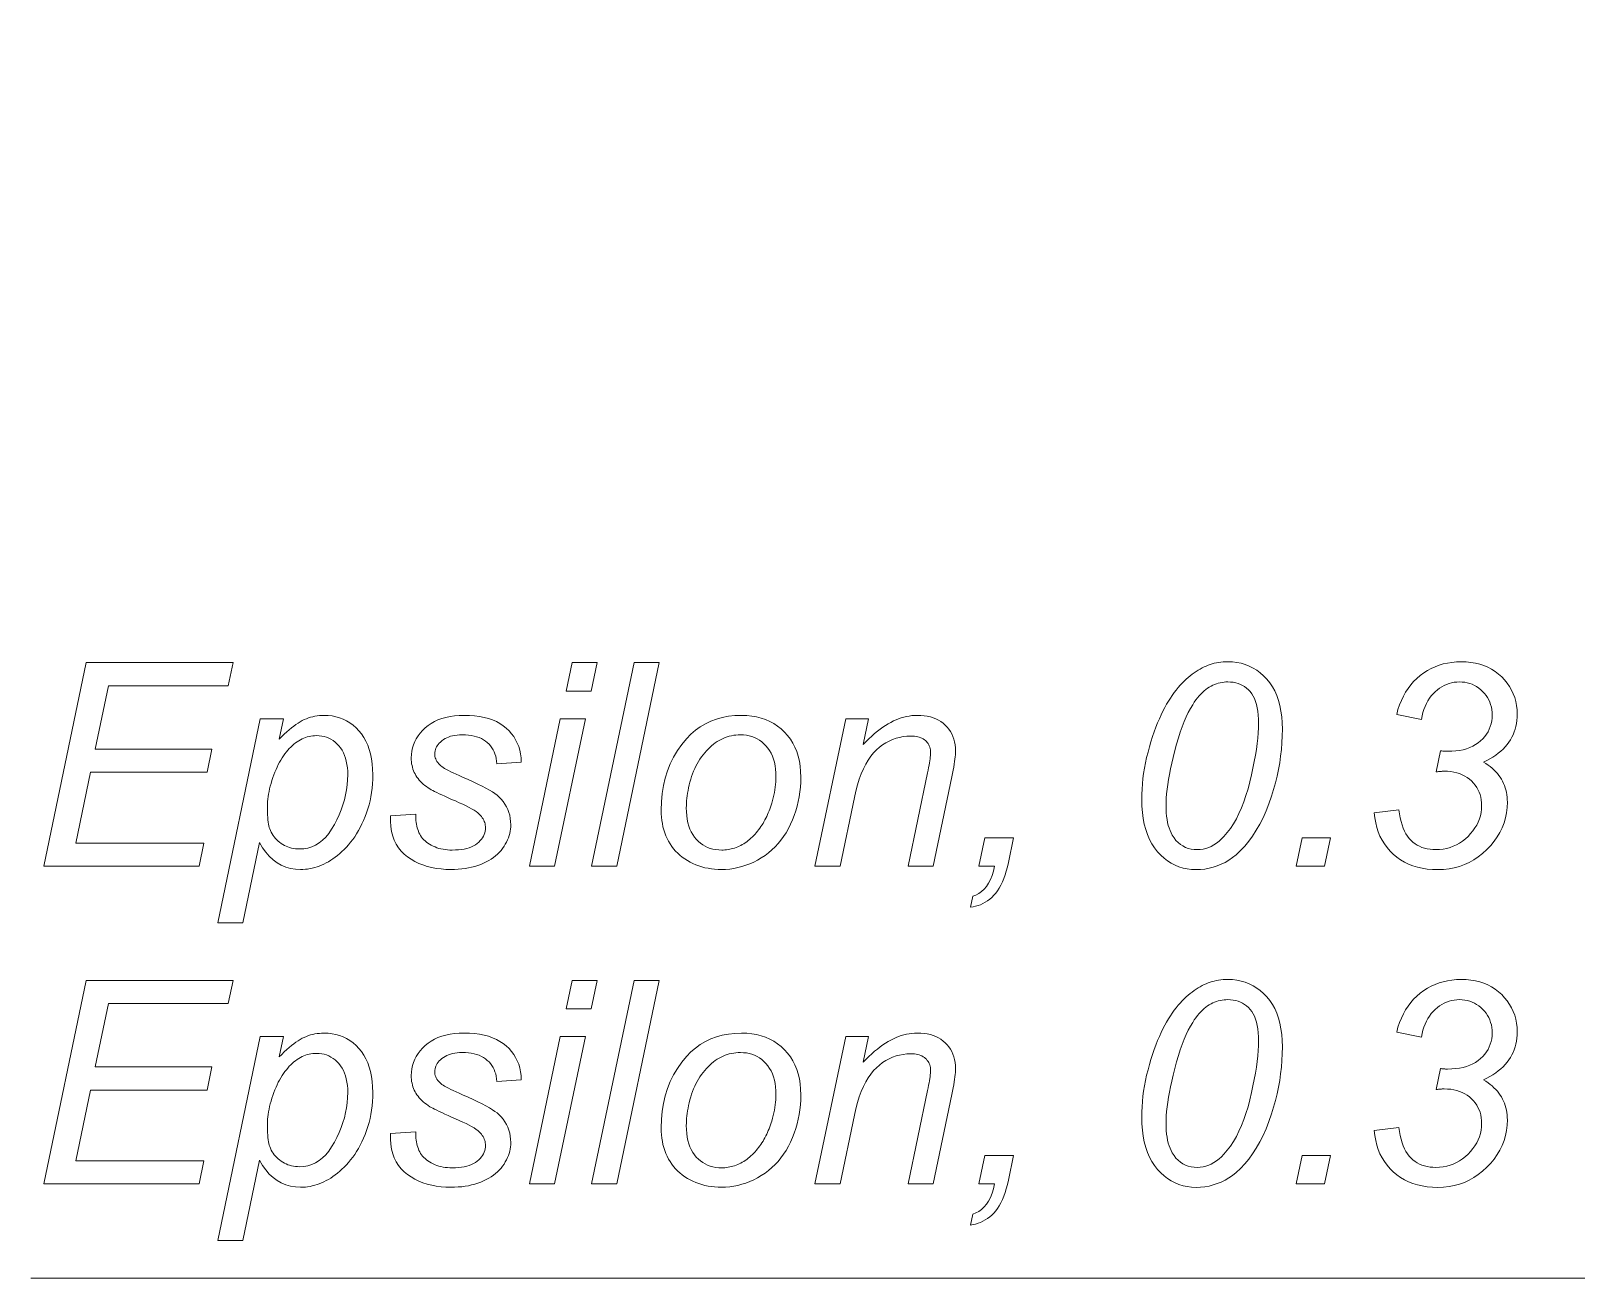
# Model space of a CAD drawing. Extents: x 0 to 420, y 0 to 594.
# Drawn here: x 50.6 to 73.37, y 203.48 to 221.86 of the extents above; entities that cross this region are included whole.
import ezdxf

# ---------------------------------------------------------------- set-up
doc = ezdxf.new("R2010")
doc.units = 0

msp = doc.modelspace()

# ---------------------------------------------------------------- linework, layer by layer
at = {"lineweight": 13}
msp.add_lwpolyline([(123.685, 270.311), (104.376, 203.476), (50.597, 203.476)], dxfattribs=at)
for points in [[(50.786, 209.546), (51.414, 212.546), (53.579, 212.546), (53.507, 212.205), (51.743, 212.205), (51.547, 211.271), (53.266, 211.271), (53.194, 210.93), (51.475, 210.93), (51.258, 209.886), (53.147, 209.886), (53.076, 209.546)], [(58.484, 212.127), (58.572, 212.546), (58.941, 212.546), (58.853, 212.127)], [(58.861, 209.546), (59.487, 212.546), (59.857, 212.546), (59.231, 209.546)], [(66.969, 210.531), (66.97, 210.607), (66.973, 210.683), (66.979, 210.76), (66.987, 210.837), (66.997, 210.914), (67.009, 210.992), (67.024, 211.069), (67.041, 211.147), (67.061, 211.226), (67.082, 211.304), (67.105, 211.381), (67.129, 211.455), (67.153, 211.526), (67.177, 211.593), (67.202, 211.658), (67.228, 211.719), (67.254, 211.777), (67.28, 211.832), (67.307, 211.884), (67.335, 211.932), (67.363, 211.978), (67.391, 212.022), (67.419, 212.064), (67.448, 212.104), (67.477, 212.142), (67.506, 212.178), (67.535, 212.212), (67.564, 212.243), (67.594, 212.273), (67.623, 212.301), (67.653, 212.327), (67.683, 212.351), (67.713, 212.374), (67.742, 212.396), (67.771, 212.416), (67.801, 212.435), (67.83, 212.452), (67.859, 212.468), (67.888, 212.483), (67.917, 212.496), (67.946, 212.508), (67.976, 212.519), (68.006, 212.528), (68.038, 212.536), (68.069, 212.543), (68.102, 212.549), (68.135, 212.553), (68.168, 212.556), (68.202, 212.558), (68.237, 212.559), (68.305, 212.556), (68.37, 212.548), (68.433, 212.536), (68.494, 212.518), (68.553, 212.495), (68.609, 212.466), (68.663, 212.433), (68.715, 212.395), (68.764, 212.351), (68.811, 212.303), (68.855, 212.249), (68.894, 212.191), (68.929, 212.129), (68.959, 212.062), (68.984, 211.99), (69.005, 211.914), (69.021, 211.833), (69.032, 211.748), (69.039, 211.658), (69.042, 211.564), (69.04, 211.465), (69.035, 211.365), (69.027, 211.267), (69.016, 211.168), (69.002, 211.069), (68.984, 210.971), (68.963, 210.873), (68.939, 210.775), (68.912, 210.677), (68.882, 210.58), (68.843, 210.467), (68.801, 210.36), (68.756, 210.259), (68.708, 210.164), (68.657, 210.075), (68.603, 209.991), (68.546, 209.913), (68.486, 209.841), (68.424, 209.775), (68.358, 209.714), (68.306, 209.672), (68.252, 209.635), (68.197, 209.602), (68.14, 209.574), (68.082, 209.55), (68.023, 209.53), (67.962, 209.515), (67.9, 209.504), (67.836, 209.497), (67.771, 209.495), (67.704, 209.498), (67.64, 209.506), (67.578, 209.519), (67.517, 209.538), (67.459, 209.561), (67.403, 209.59), (67.35, 209.625), (67.298, 209.665), (67.248, 209.71), (67.201, 209.76), (67.157, 209.816), (67.117, 209.876), (67.082, 209.941), (67.052, 210.011), (67.027, 210.085), (67.006, 210.165), (66.989, 210.249), (66.978, 210.338), (66.971, 210.432)], [(70.396, 210.332), (70.756, 210.377), (70.766, 210.316), (70.777, 210.258), (70.79, 210.204), (70.805, 210.154), (70.822, 210.107), (70.841, 210.063), (70.862, 210.024), (70.885, 209.987), (70.91, 209.955), (70.938, 209.926), (70.966, 209.9), (70.997, 209.877), (71.029, 209.856), (71.064, 209.839), (71.099, 209.824), (71.137, 209.812), (71.176, 209.802), (71.217, 209.795), (71.26, 209.791), (71.305, 209.79), (71.359, 209.792), (71.412, 209.798), (71.463, 209.807), (71.512, 209.821), (71.56, 209.839), (71.607, 209.861), (71.652, 209.886), (71.696, 209.916), (71.738, 209.949), (71.779, 209.986), (71.816, 210.026), (71.85, 210.067), (71.88, 210.109), (71.906, 210.153), (71.928, 210.197), (71.946, 210.243), (71.96, 210.289), (71.97, 210.337), (71.976, 210.386), (71.978, 210.436), (71.977, 210.48), (71.972, 210.522), (71.965, 210.562), (71.954, 210.601), (71.941, 210.638), (71.924, 210.674), (71.905, 210.708), (71.882, 210.741), (71.857, 210.772), (71.829, 210.802), (71.798, 210.829), (71.765, 210.854), (71.73, 210.875), (71.693, 210.894), (71.654, 210.91), (71.613, 210.923), (71.569, 210.933), (71.524, 210.94), (71.477, 210.945), (71.428, 210.946), (71.421, 210.946), (71.414, 210.946), (71.405, 210.945), (71.395, 210.945), (71.384, 210.944), (71.371, 210.943), (71.357, 210.942), (71.342, 210.941), (71.326, 210.939), (71.309, 210.938), (71.372, 211.247), (71.383, 211.245), (71.393, 211.244), (71.404, 211.243), (71.414, 211.242), (71.425, 211.241), (71.435, 211.24), (71.445, 211.239), (71.455, 211.239), (71.465, 211.239), (71.475, 211.239), (71.537, 211.24), (71.596, 211.245), (71.652, 211.253), (71.705, 211.263), (71.755, 211.277), (71.803, 211.294), (71.847, 211.314), (71.889, 211.338), (71.927, 211.364), (71.963, 211.393), (71.995, 211.425), (72.024, 211.458), (72.05, 211.492), (72.072, 211.528), (72.091, 211.565), (72.106, 211.604), (72.118, 211.644), (72.127, 211.686), (72.132, 211.728), (72.134, 211.773), (72.132, 211.813), (72.128, 211.853), (72.121, 211.891), (72.111, 211.928), (72.099, 211.963), (72.083, 211.997), (72.065, 212.03), (72.044, 212.062), (72.02, 212.092), (71.993, 212.121), (71.965, 212.147), (71.935, 212.171), (71.904, 212.193), (71.871, 212.211), (71.838, 212.227), (71.803, 212.239), (71.767, 212.249), (71.729, 212.256), (71.691, 212.26), (71.651, 212.262), (71.611, 212.26), (71.573, 212.256), (71.535, 212.249), (71.498, 212.239), (71.462, 212.226), (71.427, 212.21), (71.392, 212.191), (71.359, 212.169), (71.326, 212.145), (71.294, 212.118), (71.263, 212.087), (71.235, 212.055), (71.209, 212.02), (71.185, 211.983), (71.163, 211.943), (71.144, 211.901), (71.127, 211.857), (71.113, 211.81), (71.1, 211.761), (71.09, 211.709), (70.726, 211.783), (70.745, 211.855), (70.768, 211.924), (70.795, 211.99), (70.824, 212.052), (70.857, 212.111), (70.893, 212.167), (70.933, 212.219), (70.976, 212.268), (71.022, 212.314), (71.072, 212.356), (71.124, 212.394), (71.178, 212.429), (71.233, 212.459), (71.291, 212.486), (71.351, 212.508), (71.412, 212.526), (71.476, 212.54), (71.541, 212.55), (71.608, 212.557), (71.677, 212.559), (71.75, 212.556), (71.819, 212.55), (71.886, 212.538), (71.95, 212.523), (72.011, 212.503), (72.069, 212.478), (72.124, 212.449), (72.177, 212.416), (72.227, 212.378), (72.274, 212.335), (72.317, 212.29), (72.356, 212.242), (72.39, 212.192), (72.42, 212.141), (72.445, 212.087), (72.465, 212.031), (72.481, 211.973), (72.493, 211.913), (72.5, 211.851), (72.502, 211.787), (72.501, 211.74), (72.497, 211.695), (72.491, 211.65), (72.482, 211.607), (72.471, 211.565), (72.457, 211.524), (72.441, 211.484), (72.423, 211.446), (72.402, 211.409), (72.378, 211.373), (72.352, 211.338), (72.324, 211.304), (72.293, 211.272), (72.259, 211.241), (72.223, 211.211), (72.185, 211.182), (72.144, 211.154), (72.101, 211.128), (72.055, 211.103), (72.007, 211.079), (72.041, 211.058), (72.074, 211.036), (72.104, 211.013), (72.133, 210.989), (72.16, 210.964), (72.186, 210.938), (72.21, 210.912), (72.231, 210.885), (72.251, 210.856), (72.27, 210.827), (72.286, 210.797), (72.301, 210.767), (72.314, 210.735), (72.325, 210.703), (72.335, 210.669), (72.343, 210.635), (72.349, 210.6), (72.353, 210.564), (72.356, 210.527), (72.357, 210.49), (72.354, 210.41), (72.345, 210.333), (72.329, 210.257), (72.308, 210.184), (72.281, 210.113), (72.248, 210.045), (72.209, 209.978), (72.163, 209.913), (72.112, 209.851), (72.055, 209.791), (71.993, 209.735), (71.929, 209.684), (71.863, 209.64), (71.795, 209.602), (71.724, 209.569), (71.65, 209.542), (71.575, 209.522), (71.497, 209.507), (71.416, 209.498), (71.333, 209.495), (71.254, 209.497), (71.177, 209.504), (71.103, 209.516), (71.033, 209.532), (70.965, 209.552), (70.901, 209.577), (70.84, 209.607), (70.782, 209.641), (70.727, 209.68), (70.676, 209.723), (70.628, 209.77), (70.584, 209.821), (70.545, 209.874), (70.511, 209.93), (70.48, 209.99), (70.455, 210.052), (70.433, 210.117), (70.417, 210.186), (70.404, 210.257)], [(67.327, 210.436), (67.328, 210.382), (67.33, 210.331), (67.335, 210.282), (67.341, 210.235), (67.35, 210.19), (67.36, 210.148), (67.372, 210.109), (67.386, 210.072), (67.401, 210.037), (67.419, 210.005), (67.445, 209.964), (67.473, 209.927), (67.505, 209.895), (67.538, 209.867), (67.574, 209.844), (67.612, 209.824), (67.653, 209.809), (67.696, 209.798), (67.741, 209.792), (67.789, 209.79), (67.832, 209.792), (67.874, 209.798), (67.915, 209.807), (67.955, 209.821), (67.994, 209.838), (68.033, 209.86), (68.071, 209.885), (68.108, 209.914), (68.144, 209.947), (68.18, 209.984), (68.229, 210.042), (68.276, 210.104), (68.321, 210.172), (68.363, 210.244), (68.402, 210.322), (68.439, 210.405), (68.474, 210.493), (68.505, 210.586), (68.535, 210.684), (68.562, 210.787), (68.586, 210.891), (68.608, 210.991), (68.627, 211.087), (68.644, 211.18), (68.658, 211.268), (68.669, 211.353), (68.678, 211.433), (68.684, 211.51), (68.688, 211.583), (68.69, 211.652), (68.688, 211.715), (68.685, 211.774), (68.678, 211.83), (68.67, 211.882), (68.659, 211.93), (68.645, 211.975), (68.629, 212.016), (68.61, 212.054), (68.589, 212.088), (68.566, 212.119), (68.54, 212.146), (68.513, 212.17), (68.484, 212.192), (68.454, 212.21), (68.422, 212.226), (68.389, 212.239), (68.354, 212.249), (68.317, 212.256), (68.279, 212.26), (68.239, 212.262), (68.21, 212.261), (68.181, 212.259), (68.153, 212.255), (68.125, 212.25), (68.097, 212.243), (68.07, 212.235), (68.043, 212.225), (68.016, 212.213), (67.99, 212.2), (67.964, 212.186), (67.939, 212.17), (67.913, 212.151), (67.888, 212.131), (67.864, 212.108), (67.839, 212.083), (67.815, 212.056), (67.791, 212.027), (67.767, 211.996), (67.743, 211.962), (67.72, 211.926), (67.687, 211.872), (67.655, 211.812), (67.624, 211.747), (67.594, 211.677), (67.565, 211.602), (67.536, 211.522), (67.509, 211.436), (67.482, 211.345), (67.456, 211.25), (67.431, 211.149), (67.411, 211.062), (67.393, 210.979), (67.378, 210.899), (67.364, 210.822), (67.353, 210.75), (67.343, 210.68), (67.336, 210.614), (67.331, 210.551), (67.328, 210.492)], [(53.35, 208.713), (53.978, 211.72), (54.32, 211.72), (54.256, 211.417), (54.294, 211.455), (54.331, 211.491), (54.367, 211.525), (54.402, 211.556), (54.437, 211.585), (54.47, 211.611), (54.503, 211.635), (54.535, 211.656), (54.567, 211.675), (54.597, 211.692), (54.627, 211.706), (54.658, 211.72), (54.689, 211.731), (54.72, 211.741), (54.752, 211.749), (54.784, 211.756), (54.816, 211.762), (54.849, 211.766), (54.882, 211.768), (54.915, 211.769), (54.976, 211.766), (55.035, 211.76), (55.092, 211.748), (55.147, 211.732), (55.2, 211.712), (55.25, 211.687), (55.299, 211.658), (55.345, 211.624), (55.389, 211.585), (55.431, 211.543), (55.47, 211.495), (55.505, 211.444), (55.535, 211.389), (55.562, 211.33), (55.584, 211.268), (55.603, 211.201), (55.617, 211.13), (55.627, 211.056), (55.634, 210.977), (55.636, 210.895), (55.635, 210.827), (55.631, 210.761), (55.626, 210.696), (55.618, 210.633), (55.608, 210.57), (55.595, 210.509), (55.581, 210.449), (55.564, 210.39), (55.544, 210.332), (55.523, 210.276), (55.5, 210.221), (55.476, 210.168), (55.451, 210.118), (55.425, 210.07), (55.398, 210.024), (55.37, 209.98), (55.34, 209.938), (55.31, 209.899), (55.279, 209.862), (55.247, 209.827), (55.214, 209.794), (55.181, 209.762), (55.148, 209.733), (55.115, 209.705), (55.082, 209.679), (55.049, 209.655), (55.016, 209.633), (54.982, 209.612), (54.949, 209.594), (54.915, 209.577), (54.882, 209.562), (54.848, 209.548), (54.814, 209.536), (54.78, 209.526), (54.745, 209.517), (54.711, 209.51), (54.676, 209.504), (54.642, 209.5), (54.607, 209.498), (54.572, 209.497), (54.495, 209.501), (54.422, 209.513), (54.353, 209.533), (54.287, 209.561), (54.225, 209.596), (54.166, 209.64), (54.111, 209.692), (54.059, 209.751), (54.011, 209.819), (53.966, 209.894), (53.72, 208.713)], [(55.898, 210.289), (56.268, 210.312), (56.268, 210.28), (56.27, 210.25), (56.272, 210.22), (56.276, 210.191), (56.28, 210.164), (56.286, 210.137), (56.292, 210.111), (56.299, 210.086), (56.308, 210.062), (56.317, 210.039), (56.328, 210.017), (56.34, 209.996), (56.354, 209.976), (56.37, 209.956), (56.387, 209.937), (56.406, 209.919), (56.426, 209.902), (56.449, 209.886), (56.473, 209.87), (56.498, 209.855), (56.525, 209.842), (56.553, 209.829), (56.581, 209.819), (56.611, 209.809), (56.641, 209.802), (56.672, 209.795), (56.705, 209.79), (56.738, 209.787), (56.771, 209.784), (56.806, 209.784), (56.854, 209.785), (56.9, 209.788), (56.942, 209.792), (56.983, 209.799), (57.021, 209.808), (57.057, 209.819), (57.09, 209.832), (57.121, 209.847), (57.149, 209.863), (57.175, 209.882), (57.198, 209.902), (57.219, 209.923), (57.237, 209.944), (57.253, 209.966), (57.267, 209.989), (57.278, 210.012), (57.286, 210.036), (57.292, 210.061), (57.296, 210.087), (57.297, 210.113), (57.297, 210.132), (57.294, 210.151), (57.291, 210.17), (57.286, 210.188), (57.279, 210.207), (57.271, 210.225), (57.261, 210.243), (57.25, 210.26), (57.238, 210.278), (57.224, 210.295), (57.206, 210.313), (57.185, 210.331), (57.159, 210.35), (57.128, 210.37), (57.093, 210.391), (57.054, 210.413), (57.011, 210.435), (56.963, 210.458), (56.911, 210.482), (56.854, 210.507), (56.798, 210.531), (56.745, 210.554), (56.697, 210.576), (56.653, 210.596), (56.614, 210.614), (56.578, 210.631), (56.547, 210.647), (56.52, 210.661), (56.497, 210.673), (56.479, 210.684), (56.452, 210.701), (56.427, 210.719), (56.403, 210.737), (56.38, 210.756), (56.359, 210.775), (56.339, 210.795), (56.32, 210.816), (56.303, 210.837), (56.287, 210.859), (56.272, 210.882), (56.259, 210.905), (56.247, 210.928), (56.237, 210.953), (56.228, 210.978), (56.22, 211.004), (56.214, 211.03), (56.209, 211.057), (56.205, 211.085), (56.203, 211.113), (56.203, 211.142), (56.205, 211.193), (56.211, 211.243), (56.221, 211.291), (56.235, 211.337), (56.254, 211.382), (56.276, 211.425), (56.303, 211.467), (56.333, 211.508), (56.368, 211.547), (56.407, 211.584), (56.45, 211.619), (56.496, 211.651), (56.545, 211.678), (56.597, 211.702), (56.653, 211.723), (56.712, 211.739), (56.774, 211.752), (56.839, 211.761), (56.908, 211.767), (56.98, 211.769), (57.06, 211.767), (57.136, 211.761), (57.208, 211.752), (57.276, 211.738), (57.341, 211.721), (57.401, 211.701), (57.457, 211.676), (57.51, 211.647), (57.559, 211.615), (57.603, 211.579), (57.644, 211.54), (57.681, 211.499), (57.713, 211.455), (57.741, 211.409), (57.766, 211.36), (57.786, 211.309), (57.802, 211.256), (57.814, 211.2), (57.822, 211.142), (57.825, 211.081), (57.463, 211.057), (57.46, 211.095), (57.455, 211.132), (57.447, 211.167), (57.437, 211.201), (57.424, 211.232), (57.409, 211.263), (57.391, 211.291), (57.371, 211.318), (57.349, 211.344), (57.324, 211.368), (57.297, 211.389), (57.267, 211.409), (57.236, 211.426), (57.202, 211.441), (57.166, 211.453), (57.128, 211.464), (57.087, 211.472), (57.045, 211.478), (57, 211.481), (56.954, 211.482), (56.916, 211.481), (56.88, 211.479), (56.846, 211.474), (56.813, 211.468), (56.783, 211.46), (56.754, 211.45), (56.726, 211.439), (56.701, 211.426), (56.677, 211.411), (56.655, 211.394), (56.635, 211.376), (56.616, 211.358), (56.6, 211.34), (56.587, 211.321), (56.575, 211.303), (56.565, 211.283), (56.558, 211.264), (56.553, 211.244), (56.549, 211.224), (56.548, 211.204), (56.549, 211.184), (56.552, 211.164), (56.557, 211.145), (56.563, 211.126), (56.571, 211.108), (56.581, 211.09), (56.593, 211.073), (56.607, 211.056), (56.623, 211.04), (56.64, 211.024), (56.655, 211.013), (56.673, 211), (56.695, 210.987), (56.721, 210.972), (56.75, 210.956), (56.784, 210.939), (56.822, 210.921), (56.863, 210.902), (56.908, 210.882), (56.958, 210.86), (57.04, 210.824), (57.115, 210.789), (57.185, 210.757), (57.248, 210.725), (57.304, 210.695), (57.355, 210.667), (57.399, 210.64), (57.437, 210.615), (57.469, 210.592), (57.494, 210.569), (57.527, 210.535), (57.557, 210.499), (57.584, 210.461), (57.606, 210.422), (57.626, 210.381), (57.642, 210.339), (57.654, 210.296), (57.663, 210.251), (57.668, 210.204), (57.67, 210.156), (57.669, 210.124), (57.666, 210.092), (57.661, 210.06), (57.654, 210.028), (57.645, 209.996), (57.634, 209.964), (57.621, 209.933), (57.606, 209.901), (57.589, 209.87), (57.571, 209.839), (57.55, 209.808), (57.527, 209.779), (57.502, 209.751), (57.474, 209.724), (57.445, 209.699), (57.414, 209.675), (57.38, 209.652), (57.345, 209.63), (57.307, 209.61), (57.268, 209.59), (57.226, 209.573), (57.183, 209.557), (57.139, 209.543), (57.093, 209.531), (57.046, 209.52), (56.997, 209.512), (56.947, 209.506), (56.895, 209.501), (56.842, 209.498), (56.788, 209.497), (56.714, 209.499), (56.642, 209.505), (56.572, 209.514), (56.505, 209.527), (56.439, 209.544), (56.376, 209.564), (56.316, 209.588), (56.257, 209.616), (56.201, 209.648), (56.147, 209.683), (56.097, 209.723), (56.053, 209.767), (56.014, 209.816), (55.981, 209.87), (55.953, 209.928), (55.931, 209.991), (55.914, 210.058), (55.903, 210.131), (55.898, 210.208)], [(57.944, 209.546), (58.398, 211.72), (58.769, 211.72), (58.314, 209.546)], [(59.886, 210.371), (59.89, 210.496), (59.901, 210.617), (59.92, 210.733), (59.946, 210.845), (59.98, 210.953), (60.021, 211.056), (60.069, 211.155), (60.126, 211.249), (60.189, 211.339), (60.26, 211.425), (60.324, 211.49), (60.392, 211.549), (60.463, 211.6), (60.538, 211.645), (60.618, 211.683), (60.701, 211.714), (60.787, 211.738), (60.878, 211.755), (60.973, 211.765), (61.071, 211.769), (61.148, 211.766), (61.222, 211.759), (61.293, 211.747), (61.361, 211.729), (61.426, 211.707), (61.487, 211.68), (61.546, 211.648), (61.602, 211.611), (61.655, 211.57), (61.704, 211.523), (61.75, 211.472), (61.791, 211.418), (61.827, 211.36), (61.858, 211.299), (61.885, 211.235), (61.906, 211.167), (61.923, 211.095), (61.935, 211.02), (61.942, 210.942), (61.945, 210.86), (61.943, 210.786), (61.939, 210.712), (61.931, 210.64), (61.92, 210.569), (61.907, 210.499), (61.89, 210.429), (61.87, 210.361), (61.848, 210.294), (61.822, 210.228), (61.793, 210.163), (61.762, 210.1), (61.728, 210.04), (61.691, 209.983), (61.652, 209.929), (61.61, 209.879), (61.565, 209.831), (61.519, 209.786), (61.469, 209.744), (61.417, 209.705), (61.362, 209.669), (61.306, 209.636), (61.25, 209.607), (61.192, 209.581), (61.134, 209.559), (61.076, 209.54), (61.017, 209.525), (60.957, 209.513), (60.897, 209.504), (60.836, 209.499), (60.774, 209.497), (60.724, 209.498), (60.674, 209.501), (60.626, 209.507), (60.578, 209.515), (60.532, 209.524), (60.486, 209.536), (60.441, 209.55), (60.398, 209.567), (60.355, 209.585), (60.313, 209.606), (60.272, 209.628), (60.234, 209.653), (60.197, 209.679), (60.162, 209.707), (60.13, 209.737), (60.099, 209.768), (60.07, 209.802), (60.043, 209.837), (60.018, 209.874), (59.995, 209.913), (59.975, 209.953), (59.956, 209.994), (59.94, 210.037), (59.925, 210.081), (59.913, 210.126), (59.904, 210.173), (59.896, 210.221), (59.89, 210.269), (59.887, 210.32)], [(62.151, 209.546), (62.606, 211.72), (62.941, 211.72), (62.861, 211.341), (62.905, 211.384), (62.948, 211.425), (62.99, 211.464), (63.032, 211.5), (63.073, 211.534), (63.114, 211.565), (63.154, 211.594), (63.193, 211.621), (63.232, 211.645), (63.271, 211.666), (63.309, 211.686), (63.347, 211.703), (63.386, 211.719), (63.424, 211.732), (63.463, 211.743), (63.502, 211.752), (63.541, 211.759), (63.58, 211.765), (63.62, 211.768), (63.66, 211.769), (63.711, 211.767), (63.761, 211.763), (63.808, 211.756), (63.853, 211.746), (63.895, 211.733), (63.935, 211.717), (63.973, 211.698), (64.009, 211.677), (64.043, 211.653), (64.074, 211.625), (64.103, 211.596), (64.128, 211.564), (64.151, 211.531), (64.17, 211.495), (64.187, 211.458), (64.2, 211.419), (64.211, 211.378), (64.218, 211.335), (64.223, 211.29), (64.224, 211.243), (64.224, 211.217), (64.222, 211.189), (64.22, 211.158), (64.216, 211.124), (64.211, 211.087), (64.205, 211.048), (64.198, 211.005), (64.19, 210.96), (64.181, 210.913), (64.171, 210.862), (63.895, 209.546), (63.524, 209.546), (63.813, 210.923), (63.821, 210.963), (63.828, 211), (63.835, 211.034), (63.841, 211.067), (63.845, 211.098), (63.849, 211.127), (63.852, 211.153), (63.854, 211.178), (63.856, 211.2), (63.856, 211.22), (63.855, 211.241), (63.853, 211.262), (63.849, 211.282), (63.844, 211.3), (63.837, 211.318), (63.829, 211.336), (63.819, 211.352), (63.808, 211.368), (63.795, 211.382), (63.781, 211.396), (63.766, 211.409), (63.749, 211.421), (63.73, 211.431), (63.711, 211.439), (63.69, 211.447), (63.668, 211.453), (63.644, 211.458), (63.619, 211.461), (63.593, 211.463), (63.565, 211.464), (63.509, 211.462), (63.454, 211.456), (63.4, 211.445), (63.348, 211.431), (63.297, 211.413), (63.247, 211.39), (63.198, 211.363), (63.15, 211.333), (63.104, 211.298), (63.059, 211.259), (63.016, 211.215), (62.975, 211.166), (62.936, 211.11), (62.9, 211.049), (62.866, 210.981), (62.835, 210.908), (62.806, 210.829), (62.779, 210.744), (62.755, 210.654), (62.733, 210.557), (62.522, 209.546)], [(54.082, 210.434), (54.083, 210.387), (54.084, 210.343), (54.086, 210.302), (54.088, 210.263), (54.091, 210.228), (54.095, 210.196), (54.099, 210.167), (54.105, 210.14), (54.111, 210.117), (54.117, 210.097), (54.128, 210.071), (54.14, 210.046), (54.154, 210.022), (54.169, 209.999), (54.185, 209.977), (54.202, 209.956), (54.221, 209.936), (54.241, 209.917), (54.262, 209.899), (54.285, 209.882), (54.309, 209.866), (54.333, 209.852), (54.358, 209.84), (54.384, 209.829), (54.411, 209.82), (54.438, 209.813), (54.466, 209.807), (54.495, 209.803), (54.525, 209.801), (54.555, 209.8), (54.618, 209.804), (54.678, 209.814), (54.736, 209.832), (54.791, 209.857), (54.844, 209.89), (54.894, 209.929), (54.942, 209.976), (54.987, 210.03), (55.03, 210.091), (55.071, 210.159), (55.108, 210.231), (55.142, 210.303), (55.171, 210.376), (55.197, 210.449), (55.218, 210.522), (55.236, 210.596), (55.25, 210.669), (55.259, 210.744), (55.265, 210.818), (55.267, 210.893), (55.266, 210.947), (55.262, 210.998), (55.255, 211.047), (55.246, 211.094), (55.234, 211.138), (55.22, 211.179), (55.203, 211.218), (55.183, 211.254), (55.16, 211.288), (55.135, 211.319), (55.108, 211.348), (55.08, 211.374), (55.05, 211.396), (55.019, 211.416), (54.987, 211.432), (54.954, 211.446), (54.919, 211.456), (54.883, 211.464), (54.846, 211.468), (54.807, 211.47), (54.779, 211.469), (54.751, 211.467), (54.724, 211.463), (54.697, 211.458), (54.671, 211.451), (54.645, 211.443), (54.619, 211.433), (54.594, 211.422), (54.569, 211.409), (54.545, 211.395), (54.521, 211.38), (54.497, 211.362), (54.474, 211.344), (54.451, 211.324), (54.429, 211.302), (54.406, 211.279), (54.384, 211.255), (54.363, 211.229), (54.342, 211.201), (54.321, 211.172), (54.301, 211.142), (54.281, 211.11), (54.262, 211.077), (54.244, 211.043), (54.226, 211.007), (54.21, 210.97), (54.194, 210.932), (54.178, 210.892), (54.164, 210.851), (54.15, 210.809), (54.137, 210.766), (54.126, 210.725), (54.116, 210.685), (54.107, 210.646), (54.099, 210.608), (54.093, 210.571), (54.089, 210.535), (54.085, 210.5), (54.083, 210.467)], [(60.256, 210.408), (60.258, 210.348), (60.262, 210.291), (60.27, 210.237), (60.28, 210.186), (60.293, 210.138), (60.309, 210.093), (60.329, 210.051), (60.351, 210.012), (60.376, 209.975), (60.404, 209.942), (60.434, 209.912), (60.466, 209.885), (60.499, 209.861), (60.534, 209.841), (60.571, 209.823), (60.609, 209.809), (60.649, 209.798), (60.691, 209.79), (60.734, 209.785), (60.778, 209.784), (60.802, 209.784), (60.826, 209.786), (60.849, 209.788), (60.873, 209.791), (60.896, 209.796), (60.92, 209.801), (60.943, 209.807), (60.967, 209.814), (60.99, 209.823), (61.014, 209.832), (61.037, 209.842), (61.06, 209.853), (61.082, 209.865), (61.104, 209.878), (61.126, 209.892), (61.148, 209.907), (61.169, 209.924), (61.19, 209.941), (61.21, 209.959), (61.23, 209.978), (61.25, 209.998), (61.269, 210.018), (61.288, 210.039), (61.306, 210.061), (61.323, 210.083), (61.34, 210.106), (61.356, 210.129), (61.372, 210.153), (61.387, 210.177), (61.401, 210.202), (61.415, 210.227), (61.428, 210.253), (61.441, 210.279), (61.453, 210.306), (61.465, 210.333), (61.476, 210.36), (61.487, 210.388), (61.497, 210.416), (61.506, 210.444), (61.515, 210.473), (61.527, 210.514), (61.538, 210.554), (61.547, 210.593), (61.556, 210.633), (61.562, 210.672), (61.568, 210.71), (61.573, 210.749), (61.576, 210.787), (61.578, 210.825), (61.578, 210.862), (61.577, 210.92), (61.572, 210.975), (61.565, 211.027), (61.555, 211.077), (61.541, 211.124), (61.525, 211.168), (61.506, 211.21), (61.483, 211.249), (61.458, 211.286), (61.43, 211.319), (61.4, 211.35), (61.368, 211.378), (61.334, 211.402), (61.299, 211.424), (61.262, 211.441), (61.224, 211.456), (61.185, 211.467), (61.144, 211.476), (61.101, 211.481), (61.057, 211.482), (61.022, 211.481), (60.988, 211.479), (60.955, 211.475), (60.922, 211.469), (60.89, 211.461), (60.859, 211.452), (60.828, 211.442), (60.798, 211.429), (60.768, 211.415), (60.739, 211.399), (60.711, 211.382), (60.683, 211.363), (60.656, 211.343), (60.629, 211.321), (60.603, 211.297), (60.577, 211.272), (60.552, 211.246), (60.528, 211.218), (60.504, 211.188), (60.48, 211.157), (60.458, 211.124), (60.437, 211.091), (60.417, 211.056), (60.398, 211.021), (60.38, 210.984), (60.364, 210.946), (60.349, 210.908), (60.335, 210.868), (60.322, 210.827), (60.311, 210.785), (60.3, 210.743), (60.291, 210.702), (60.283, 210.662), (60.276, 210.623), (60.27, 210.585), (60.265, 210.548), (60.261, 210.511), (60.259, 210.476), (60.257, 210.441)], [(64.57, 209.546), (64.658, 209.966), (65.08, 209.966), (65.004, 209.599), (64.989, 209.535), (64.973, 209.475), (64.955, 209.418), (64.936, 209.364), (64.915, 209.314), (64.893, 209.267), (64.869, 209.224), (64.844, 209.185), (64.817, 209.149), (64.788, 209.117), (64.758, 209.087), (64.728, 209.06), (64.696, 209.036), (64.663, 209.015), (64.629, 208.996), (64.594, 208.979), (64.558, 208.966), (64.521, 208.955), (64.482, 208.946), (64.443, 208.941), (64.478, 209.102), (64.525, 209.119), (64.569, 209.142), (64.609, 209.171), (64.646, 209.206), (64.68, 209.247), (64.711, 209.294), (64.738, 209.348), (64.762, 209.408), (64.782, 209.474), (64.799, 209.546)], [(69.244, 209.546), (69.332, 209.966), (69.752, 209.966), (69.662, 209.546)], [(50.786, 204.864), (51.414, 207.864), (53.579, 207.864), (53.507, 207.522), (51.743, 207.522), (51.547, 206.589), (53.266, 206.589), (53.194, 206.247), (51.475, 206.247), (51.258, 205.204), (53.147, 205.204), (53.076, 204.864)], [(58.484, 207.445), (58.572, 207.864), (58.941, 207.864), (58.853, 207.445)], [(58.861, 204.864), (59.487, 207.864), (59.857, 207.864), (59.231, 204.864)], [(66.969, 205.848), (66.97, 205.925), (66.973, 206.001), (66.979, 206.078), (66.987, 206.155), (66.997, 206.232), (67.009, 206.31), (67.024, 206.387), (67.041, 206.465), (67.061, 206.544), (67.082, 206.622), (67.105, 206.699), (67.129, 206.773), (67.153, 206.844), (67.177, 206.911), (67.202, 206.975), (67.228, 207.037), (67.254, 207.095), (67.28, 207.15), (67.307, 207.202), (67.335, 207.25), (67.363, 207.296), (67.391, 207.34), (67.419, 207.382), (67.448, 207.422), (67.477, 207.46), (67.506, 207.496), (67.535, 207.53), (67.564, 207.561), (67.594, 207.591), (67.623, 207.619), (67.653, 207.644), (67.683, 207.669), (67.713, 207.692), (67.742, 207.714), (67.771, 207.734), (67.801, 207.753), (67.83, 207.77), (67.859, 207.786), (67.888, 207.801), (67.917, 207.814), (67.946, 207.826), (67.976, 207.836), (68.006, 207.846), (68.038, 207.854), (68.069, 207.861), (68.102, 207.866), (68.135, 207.871), (68.168, 207.874), (68.202, 207.876), (68.237, 207.876), (68.305, 207.874), (68.37, 207.866), (68.433, 207.853), (68.494, 207.835), (68.553, 207.812), (68.609, 207.784), (68.663, 207.751), (68.715, 207.713), (68.764, 207.669), (68.811, 207.621), (68.855, 207.567), (68.894, 207.509), (68.929, 207.447), (68.959, 207.38), (68.984, 207.308), (69.005, 207.232), (69.021, 207.151), (69.032, 207.066), (69.039, 206.976), (69.042, 206.882), (69.04, 206.783), (69.035, 206.683), (69.027, 206.584), (69.016, 206.486), (69.002, 206.387), (68.984, 206.289), (68.963, 206.191), (68.939, 206.093), (68.912, 205.995), (68.882, 205.898), (68.843, 205.785), (68.801, 205.678), (68.756, 205.577), (68.708, 205.482), (68.657, 205.393), (68.603, 205.309), (68.546, 205.231), (68.486, 205.159), (68.424, 205.093), (68.358, 205.032), (68.306, 204.99), (68.252, 204.953), (68.197, 204.92), (68.14, 204.892), (68.082, 204.868), (68.023, 204.848), (67.962, 204.833), (67.9, 204.822), (67.836, 204.815), (67.771, 204.813), (67.704, 204.816), (67.64, 204.824), (67.578, 204.837), (67.517, 204.855), (67.459, 204.879), (67.403, 204.908), (67.35, 204.943), (67.298, 204.983), (67.248, 205.028), (67.201, 205.078), (67.157, 205.133), (67.117, 205.194), (67.082, 205.259), (67.052, 205.328), (67.027, 205.403), (67.006, 205.483), (66.989, 205.567), (66.978, 205.656), (66.971, 205.75)], [(70.396, 205.65), (70.756, 205.695), (70.766, 205.634), (70.777, 205.576), (70.79, 205.522), (70.805, 205.471), (70.822, 205.425), (70.841, 205.381), (70.862, 205.342), (70.885, 205.305), (70.91, 205.273), (70.938, 205.244), (70.966, 205.218), (70.997, 205.195), (71.029, 205.174), (71.064, 205.157), (71.099, 205.142), (71.137, 205.129), (71.176, 205.12), (71.217, 205.113), (71.26, 205.109), (71.305, 205.108), (71.359, 205.11), (71.412, 205.116), (71.463, 205.125), (71.512, 205.139), (71.56, 205.157), (71.607, 205.178), (71.652, 205.204), (71.696, 205.233), (71.738, 205.267), (71.779, 205.304), (71.816, 205.344), (71.85, 205.385), (71.88, 205.427), (71.906, 205.47), (71.928, 205.515), (71.946, 205.56), (71.96, 205.607), (71.97, 205.655), (71.976, 205.704), (71.978, 205.754), (71.977, 205.798), (71.972, 205.84), (71.965, 205.88), (71.954, 205.919), (71.941, 205.956), (71.924, 205.992), (71.905, 206.026), (71.882, 206.059), (71.857, 206.09), (71.829, 206.12), (71.798, 206.147), (71.765, 206.172), (71.73, 206.193), (71.693, 206.212), (71.654, 206.228), (71.613, 206.241), (71.569, 206.251), (71.524, 206.258), (71.477, 206.262), (71.428, 206.264), (71.421, 206.264), (71.414, 206.264), (71.405, 206.263), (71.395, 206.263), (71.384, 206.262), (71.371, 206.261), (71.357, 206.26), (71.342, 206.259), (71.326, 206.257), (71.309, 206.256), (71.372, 206.565), (71.383, 206.563), (71.393, 206.562), (71.404, 206.561), (71.414, 206.559), (71.425, 206.559), (71.435, 206.558), (71.445, 206.557), (71.455, 206.557), (71.465, 206.557), (71.475, 206.557), (71.537, 206.558), (71.596, 206.563), (71.652, 206.57), (71.705, 206.581), (71.755, 206.595), (71.803, 206.612), (71.847, 206.632), (71.889, 206.655), (71.927, 206.682), (71.963, 206.711), (71.995, 206.743), (72.024, 206.776), (72.05, 206.81), (72.072, 206.846), (72.091, 206.883), (72.106, 206.922), (72.118, 206.962), (72.127, 207.003), (72.132, 207.046), (72.134, 207.091), (72.132, 207.131), (72.128, 207.171), (72.121, 207.209), (72.111, 207.245), (72.099, 207.281), (72.083, 207.315), (72.065, 207.348), (72.044, 207.379), (72.02, 207.41), (71.993, 207.438), (71.965, 207.465), (71.935, 207.489), (71.904, 207.51), (71.871, 207.529), (71.838, 207.544), (71.803, 207.557), (71.767, 207.567), (71.729, 207.574), (71.691, 207.578), (71.651, 207.58), (71.611, 207.578), (71.573, 207.574), (71.535, 207.567), (71.498, 207.557), (71.462, 207.544), (71.427, 207.528), (71.392, 207.509), (71.359, 207.487), (71.326, 207.463), (71.294, 207.435), (71.263, 207.405), (71.235, 207.373), (71.209, 207.338), (71.185, 207.301), (71.163, 207.261), (71.144, 207.219), (71.127, 207.175), (71.113, 207.128), (71.1, 207.079), (71.09, 207.027), (70.726, 207.101), (70.745, 207.173), (70.768, 207.242), (70.795, 207.308), (70.824, 207.37), (70.857, 207.429), (70.893, 207.485), (70.933, 207.537), (70.976, 207.586), (71.022, 207.632), (71.072, 207.674), (71.124, 207.712), (71.178, 207.747), (71.233, 207.777), (71.291, 207.803), (71.351, 207.826), (71.412, 207.844), (71.476, 207.858), (71.541, 207.868), (71.608, 207.874), (71.677, 207.876), (71.75, 207.874), (71.819, 207.867), (71.886, 207.856), (71.95, 207.841), (72.011, 207.821), (72.069, 207.796), (72.124, 207.767), (72.177, 207.734), (72.227, 207.696), (72.274, 207.653), (72.317, 207.608), (72.356, 207.56), (72.39, 207.51), (72.42, 207.459), (72.445, 207.405), (72.465, 207.349), (72.481, 207.291), (72.493, 207.231), (72.5, 207.169), (72.502, 207.105), (72.501, 207.058), (72.497, 207.012), (72.491, 206.968), (72.482, 206.925), (72.471, 206.883), (72.457, 206.842), (72.441, 206.802), (72.423, 206.764), (72.402, 206.727), (72.378, 206.691), (72.352, 206.656), (72.324, 206.622), (72.293, 206.59), (72.259, 206.559), (72.223, 206.529), (72.185, 206.5), (72.144, 206.472), (72.101, 206.446), (72.055, 206.421), (72.007, 206.397), (72.041, 206.376), (72.074, 206.353), (72.104, 206.33), (72.133, 206.307), (72.16, 206.282), (72.186, 206.256), (72.21, 206.23), (72.231, 206.202), (72.251, 206.174), (72.27, 206.145), (72.286, 206.115), (72.301, 206.085), (72.314, 206.053), (72.325, 206.02), (72.335, 205.987), (72.343, 205.953), (72.349, 205.918), (72.353, 205.882), (72.356, 205.845), (72.357, 205.808), (72.354, 205.728), (72.345, 205.651), (72.329, 205.575), (72.308, 205.502), (72.281, 205.431), (72.248, 205.362), (72.209, 205.296), (72.163, 205.231), (72.112, 205.169), (72.055, 205.109), (71.993, 205.052), (71.929, 205.002), (71.863, 204.958), (71.795, 204.919), (71.724, 204.887), (71.65, 204.86), (71.575, 204.84), (71.497, 204.825), (71.416, 204.816), (71.333, 204.813), (71.254, 204.815), (71.177, 204.822), (71.103, 204.834), (71.033, 204.849), (70.965, 204.87), (70.901, 204.895), (70.84, 204.925), (70.782, 204.959), (70.727, 204.998), (70.676, 205.041), (70.628, 205.088), (70.584, 205.139), (70.545, 205.192), (70.511, 205.248), (70.48, 205.307), (70.455, 205.37), (70.433, 205.435), (70.417, 205.504), (70.404, 205.575)], [(67.327, 205.754), (67.328, 205.7), (67.33, 205.649), (67.335, 205.599), (67.341, 205.553), (67.35, 205.508), (67.36, 205.466), (67.372, 205.427), (67.386, 205.39), (67.401, 205.355), (67.419, 205.323), (67.445, 205.282), (67.473, 205.245), (67.505, 205.213), (67.538, 205.185), (67.574, 205.161), (67.612, 205.142), (67.653, 205.127), (67.696, 205.116), (67.741, 205.11), (67.789, 205.108), (67.832, 205.11), (67.874, 205.115), (67.915, 205.125), (67.955, 205.139), (67.994, 205.156), (68.033, 205.178), (68.071, 205.203), (68.108, 205.232), (68.144, 205.265), (68.18, 205.302), (68.229, 205.359), (68.276, 205.422), (68.321, 205.49), (68.363, 205.562), (68.402, 205.64), (68.439, 205.723), (68.474, 205.811), (68.505, 205.904), (68.535, 206.002), (68.562, 206.105), (68.586, 206.209), (68.608, 206.309), (68.627, 206.405), (68.644, 206.498), (68.658, 206.586), (68.669, 206.67), (68.678, 206.751), (68.684, 206.828), (68.688, 206.901), (68.69, 206.97), (68.688, 207.033), (68.685, 207.092), (68.678, 207.148), (68.67, 207.2), (68.659, 207.248), (68.645, 207.293), (68.629, 207.334), (68.61, 207.372), (68.589, 207.406), (68.566, 207.436), (68.54, 207.464), (68.513, 207.488), (68.484, 207.509), (68.454, 207.528), (68.422, 207.544), (68.389, 207.557), (68.354, 207.567), (68.317, 207.574), (68.279, 207.578), (68.239, 207.58), (68.21, 207.579), (68.181, 207.577), (68.153, 207.573), (68.125, 207.568), (68.097, 207.561), (68.07, 207.552), (68.043, 207.543), (68.016, 207.531), (67.99, 207.518), (67.964, 207.504), (67.939, 207.488), (67.913, 207.469), (67.888, 207.449), (67.864, 207.426), (67.839, 207.401), (67.815, 207.374), (67.791, 207.345), (67.767, 207.313), (67.743, 207.28), (67.72, 207.244), (67.687, 207.19), (67.655, 207.13), (67.624, 207.065), (67.594, 206.995), (67.565, 206.92), (67.536, 206.839), (67.509, 206.754), (67.482, 206.663), (67.456, 206.567), (67.431, 206.466), (67.411, 206.38), (67.393, 206.297), (67.378, 206.217), (67.364, 206.14), (67.353, 206.067), (67.343, 205.998), (67.336, 205.932), (67.331, 205.869), (67.328, 205.81)], [(53.35, 204.031), (53.978, 207.037), (54.32, 207.037), (54.256, 206.735), (54.294, 206.773), (54.331, 206.809), (54.367, 206.843), (54.402, 206.874), (54.437, 206.903), (54.47, 206.929), (54.503, 206.953), (54.535, 206.974), (54.567, 206.993), (54.597, 207.01), (54.627, 207.024), (54.658, 207.037), (54.689, 207.049), (54.72, 207.059), (54.752, 207.067), (54.784, 207.074), (54.816, 207.08), (54.849, 207.083), (54.882, 207.086), (54.915, 207.087), (54.976, 207.084), (55.035, 207.077), (55.092, 207.066), (55.147, 207.05), (55.2, 207.03), (55.25, 207.005), (55.299, 206.976), (55.345, 206.942), (55.389, 206.903), (55.431, 206.86), (55.47, 206.813), (55.505, 206.762), (55.535, 206.707), (55.562, 206.648), (55.584, 206.585), (55.603, 206.519), (55.617, 206.448), (55.627, 206.374), (55.634, 206.295), (55.636, 206.213), (55.635, 206.145), (55.631, 206.079), (55.626, 206.014), (55.618, 205.951), (55.608, 205.888), (55.595, 205.827), (55.581, 205.767), (55.564, 205.708), (55.544, 205.65), (55.523, 205.594), (55.5, 205.539), (55.476, 205.486), (55.451, 205.436), (55.425, 205.388), (55.398, 205.342), (55.37, 205.298), (55.34, 205.256), (55.31, 205.217), (55.279, 205.18), (55.247, 205.144), (55.214, 205.111), (55.181, 205.08), (55.148, 205.051), (55.115, 205.023), (55.082, 204.997), (55.049, 204.973), (55.016, 204.951), (54.982, 204.93), (54.949, 204.912), (54.915, 204.895), (54.882, 204.88), (54.848, 204.866), (54.814, 204.854), (54.78, 204.844), (54.745, 204.835), (54.711, 204.828), (54.676, 204.822), (54.642, 204.818), (54.607, 204.816), (54.572, 204.815), (54.495, 204.819), (54.422, 204.831), (54.353, 204.851), (54.287, 204.879), (54.225, 204.914), (54.166, 204.958), (54.111, 205.01), (54.059, 205.069), (54.011, 205.137), (53.966, 205.212), (53.72, 204.031)], [(55.898, 205.607), (56.268, 205.629), (56.268, 205.598), (56.27, 205.568), (56.272, 205.538), (56.276, 205.509), (56.28, 205.482), (56.286, 205.455), (56.292, 205.429), (56.299, 205.404), (56.308, 205.38), (56.317, 205.357), (56.328, 205.335), (56.34, 205.314), (56.354, 205.293), (56.37, 205.274), (56.387, 205.255), (56.406, 205.237), (56.426, 205.22), (56.449, 205.203), (56.473, 205.188), (56.498, 205.173), (56.525, 205.16), (56.553, 205.147), (56.581, 205.137), (56.611, 205.127), (56.641, 205.119), (56.672, 205.113), (56.705, 205.108), (56.738, 205.104), (56.771, 205.102), (56.806, 205.102), (56.854, 205.102), (56.9, 205.105), (56.942, 205.11), (56.983, 205.117), (57.021, 205.126), (57.057, 205.137), (57.09, 205.15), (57.121, 205.164), (57.149, 205.181), (57.175, 205.2), (57.198, 205.22), (57.219, 205.24), (57.237, 205.262), (57.253, 205.284), (57.267, 205.307), (57.278, 205.33), (57.286, 205.354), (57.292, 205.379), (57.296, 205.405), (57.297, 205.431), (57.297, 205.45), (57.294, 205.469), (57.291, 205.488), (57.286, 205.506), (57.279, 205.525), (57.271, 205.543), (57.261, 205.561), (57.25, 205.578), (57.238, 205.596), (57.224, 205.613), (57.206, 205.631), (57.185, 205.649), (57.159, 205.668), (57.128, 205.688), (57.093, 205.709), (57.054, 205.731), (57.011, 205.753), (56.963, 205.776), (56.911, 205.8), (56.854, 205.825), (56.798, 205.849), (56.745, 205.872), (56.697, 205.894), (56.653, 205.914), (56.614, 205.932), (56.578, 205.949), (56.547, 205.965), (56.52, 205.978), (56.497, 205.991), (56.479, 206.002), (56.452, 206.019), (56.427, 206.037), (56.403, 206.055), (56.38, 206.074), (56.359, 206.093), (56.339, 206.113), (56.32, 206.134), (56.303, 206.155), (56.287, 206.177), (56.272, 206.199), (56.259, 206.222), (56.247, 206.246), (56.237, 206.271), (56.228, 206.296), (56.22, 206.321), (56.214, 206.348), (56.209, 206.375), (56.205, 206.403), (56.203, 206.431), (56.203, 206.46), (56.205, 206.511), (56.211, 206.561), (56.221, 206.608), (56.235, 206.655), (56.254, 206.7), (56.276, 206.743), (56.303, 206.785), (56.333, 206.826), (56.368, 206.865), (56.407, 206.902), (56.45, 206.937), (56.496, 206.969), (56.545, 206.996), (56.597, 207.02), (56.653, 207.04), (56.712, 207.057), (56.774, 207.07), (56.839, 207.079), (56.908, 207.085), (56.98, 207.087), (57.06, 207.085), (57.136, 207.079), (57.208, 207.069), (57.276, 207.056), (57.341, 207.039), (57.401, 207.018), (57.457, 206.994), (57.51, 206.965), (57.559, 206.933), (57.603, 206.897), (57.644, 206.858), (57.681, 206.817), (57.713, 206.773), (57.741, 206.727), (57.766, 206.678), (57.786, 206.627), (57.802, 206.574), (57.814, 206.518), (57.822, 206.46), (57.825, 206.399), (57.463, 206.374), (57.46, 206.413), (57.455, 206.45), (57.447, 206.485), (57.437, 206.518), (57.424, 206.55), (57.409, 206.581), (57.391, 206.609), (57.371, 206.636), (57.349, 206.662), (57.324, 206.685), (57.297, 206.707), (57.267, 206.727), (57.236, 206.744), (57.202, 206.759), (57.166, 206.771), (57.128, 206.782), (57.087, 206.79), (57.045, 206.795), (57, 206.799), (56.954, 206.8), (56.916, 206.799), (56.88, 206.796), (56.846, 206.792), (56.813, 206.786), (56.783, 206.778), (56.754, 206.768), (56.726, 206.757), (56.701, 206.744), (56.677, 206.729), (56.655, 206.712), (56.635, 206.694), (56.616, 206.676), (56.6, 206.658), (56.587, 206.639), (56.575, 206.62), (56.565, 206.601), (56.558, 206.582), (56.553, 206.562), (56.549, 206.542), (56.548, 206.522), (56.549, 206.501), (56.552, 206.482), (56.557, 206.463), (56.563, 206.444), (56.571, 206.426), (56.581, 206.408), (56.593, 206.39), (56.607, 206.374), (56.623, 206.357), (56.64, 206.342), (56.655, 206.33), (56.673, 206.318), (56.695, 206.305), (56.721, 206.29), (56.75, 206.274), (56.784, 206.257), (56.822, 206.239), (56.863, 206.22), (56.908, 206.199), (56.958, 206.178), (57.04, 206.142), (57.115, 206.107), (57.185, 206.074), (57.248, 206.043), (57.304, 206.013), (57.355, 205.985), (57.399, 205.958), (57.437, 205.933), (57.469, 205.909), (57.494, 205.887), (57.527, 205.853), (57.557, 205.816), (57.584, 205.779), (57.606, 205.74), (57.626, 205.699), (57.642, 205.657), (57.654, 205.613), (57.663, 205.568), (57.668, 205.522), (57.67, 205.474), (57.669, 205.442), (57.666, 205.41), (57.661, 205.378), (57.654, 205.346), (57.645, 205.314), (57.634, 205.282), (57.621, 205.251), (57.606, 205.219), (57.589, 205.188), (57.571, 205.157), (57.55, 205.126), (57.527, 205.097), (57.502, 205.069), (57.474, 205.042), (57.445, 205.017), (57.414, 204.993), (57.38, 204.97), (57.345, 204.948), (57.307, 204.927), (57.268, 204.908), (57.226, 204.89), (57.183, 204.875), (57.139, 204.861), (57.093, 204.849), (57.046, 204.838), (56.997, 204.83), (56.947, 204.823), (56.895, 204.819), (56.842, 204.816), (56.788, 204.815), (56.714, 204.817), (56.642, 204.822), (56.572, 204.832), (56.505, 204.845), (56.439, 204.862), (56.376, 204.882), (56.316, 204.906), (56.257, 204.934), (56.201, 204.966), (56.147, 205.001), (56.097, 205.041), (56.053, 205.085), (56.014, 205.134), (55.981, 205.188), (55.953, 205.246), (55.931, 205.309), (55.914, 205.376), (55.903, 205.449), (55.898, 205.525)], [(57.944, 204.864), (58.398, 207.037), (58.769, 207.037), (58.314, 204.864)], [(59.886, 205.689), (59.89, 205.814), (59.901, 205.935), (59.92, 206.051), (59.946, 206.163), (59.98, 206.271), (60.021, 206.374), (60.069, 206.473), (60.126, 206.567), (60.189, 206.657), (60.26, 206.743), (60.324, 206.808), (60.392, 206.866), (60.463, 206.918), (60.538, 206.963), (60.618, 207.001), (60.701, 207.032), (60.787, 207.056), (60.878, 207.073), (60.973, 207.083), (61.071, 207.087), (61.148, 207.084), (61.222, 207.077), (61.293, 207.064), (61.361, 207.047), (61.426, 207.025), (61.487, 206.998), (61.546, 206.966), (61.602, 206.929), (61.655, 206.888), (61.704, 206.841), (61.75, 206.79), (61.791, 206.736), (61.827, 206.678), (61.858, 206.617), (61.885, 206.552), (61.906, 206.484), (61.923, 206.413), (61.935, 206.338), (61.942, 206.26), (61.945, 206.178), (61.943, 206.104), (61.939, 206.03), (61.931, 205.958), (61.92, 205.887), (61.907, 205.816), (61.89, 205.747), (61.87, 205.679), (61.848, 205.612), (61.822, 205.546), (61.793, 205.481), (61.762, 205.418), (61.728, 205.358), (61.691, 205.301), (61.652, 205.247), (61.61, 205.196), (61.565, 205.148), (61.519, 205.104), (61.469, 205.062), (61.417, 205.023), (61.362, 204.987), (61.306, 204.954), (61.25, 204.925), (61.192, 204.899), (61.134, 204.877), (61.076, 204.858), (61.017, 204.843), (60.957, 204.83), (60.897, 204.822), (60.836, 204.817), (60.774, 204.815), (60.724, 204.816), (60.674, 204.819), (60.626, 204.825), (60.578, 204.832), (60.532, 204.842), (60.486, 204.854), (60.441, 204.868), (60.398, 204.884), (60.355, 204.903), (60.313, 204.923), (60.272, 204.946), (60.234, 204.97), (60.197, 204.997), (60.162, 205.025), (60.13, 205.054), (60.099, 205.086), (60.07, 205.119), (60.043, 205.155), (60.018, 205.192), (59.995, 205.23), (59.975, 205.271), (59.956, 205.312), (59.94, 205.355), (59.925, 205.399), (59.913, 205.444), (59.904, 205.491), (59.896, 205.538), (59.89, 205.587), (59.887, 205.637)], [(62.151, 204.864), (62.606, 207.037), (62.941, 207.037), (62.861, 206.659), (62.905, 206.702), (62.948, 206.743), (62.99, 206.782), (63.032, 206.818), (63.073, 206.852), (63.114, 206.883), (63.154, 206.912), (63.193, 206.938), (63.232, 206.963), (63.271, 206.984), (63.309, 207.004), (63.347, 207.021), (63.386, 207.036), (63.424, 207.05), (63.463, 207.061), (63.502, 207.07), (63.541, 207.077), (63.58, 207.082), (63.62, 207.085), (63.66, 207.087), (63.711, 207.085), (63.761, 207.081), (63.808, 207.074), (63.853, 207.064), (63.895, 207.051), (63.935, 207.035), (63.973, 207.016), (64.009, 206.995), (64.043, 206.97), (64.074, 206.943), (64.103, 206.914), (64.128, 206.882), (64.151, 206.849), (64.17, 206.813), (64.187, 206.776), (64.2, 206.737), (64.211, 206.696), (64.218, 206.653), (64.223, 206.608), (64.224, 206.561), (64.224, 206.535), (64.222, 206.507), (64.22, 206.476), (64.216, 206.442), (64.211, 206.405), (64.205, 206.366), (64.198, 206.323), (64.19, 206.278), (64.181, 206.231), (64.171, 206.18), (63.895, 204.864), (63.524, 204.864), (63.813, 206.241), (63.821, 206.28), (63.828, 206.317), (63.835, 206.352), (63.841, 206.385), (63.845, 206.416), (63.849, 206.444), (63.852, 206.471), (63.854, 206.495), (63.856, 206.518), (63.856, 206.538), (63.855, 206.559), (63.853, 206.58), (63.849, 206.599), (63.844, 206.618), (63.837, 206.636), (63.829, 206.653), (63.819, 206.67), (63.808, 206.685), (63.795, 206.7), (63.781, 206.714), (63.766, 206.727), (63.749, 206.738), (63.73, 206.749), (63.711, 206.757), (63.69, 206.765), (63.668, 206.771), (63.644, 206.776), (63.619, 206.779), (63.593, 206.781), (63.565, 206.782), (63.509, 206.78), (63.454, 206.773), (63.4, 206.763), (63.348, 206.749), (63.297, 206.73), (63.247, 206.708), (63.198, 206.681), (63.15, 206.651), (63.104, 206.616), (63.059, 206.577), (63.016, 206.533), (62.975, 206.483), (62.936, 206.428), (62.9, 206.366), (62.866, 206.299), (62.835, 206.226), (62.806, 206.147), (62.779, 206.062), (62.755, 205.972), (62.733, 205.875), (62.522, 204.864)], [(54.082, 205.752), (54.083, 205.705), (54.084, 205.661), (54.086, 205.62), (54.088, 205.581), (54.091, 205.546), (54.095, 205.514), (54.099, 205.485), (54.105, 205.458), (54.111, 205.435), (54.117, 205.415), (54.128, 205.389), (54.14, 205.363), (54.154, 205.339), (54.169, 205.316), (54.185, 205.294), (54.202, 205.273), (54.221, 205.253), (54.241, 205.235), (54.262, 205.217), (54.285, 205.2), (54.309, 205.184), (54.333, 205.17), (54.358, 205.158), (54.384, 205.147), (54.411, 205.138), (54.438, 205.131), (54.466, 205.125), (54.495, 205.121), (54.525, 205.119), (54.555, 205.118), (54.618, 205.121), (54.678, 205.132), (54.736, 205.15), (54.791, 205.175), (54.844, 205.208), (54.894, 205.247), (54.942, 205.294), (54.987, 205.348), (55.03, 205.409), (55.071, 205.477), (55.108, 205.549), (55.142, 205.621), (55.171, 205.694), (55.197, 205.767), (55.218, 205.84), (55.236, 205.914), (55.25, 205.987), (55.259, 206.061), (55.265, 206.136), (55.267, 206.211), (55.266, 206.265), (55.262, 206.316), (55.255, 206.365), (55.246, 206.412), (55.234, 206.455), (55.22, 206.497), (55.203, 206.536), (55.183, 206.572), (55.16, 206.606), (55.135, 206.637), (55.108, 206.666), (55.08, 206.691), (55.05, 206.714), (55.019, 206.734), (54.987, 206.75), (54.954, 206.764), (54.919, 206.774), (54.883, 206.782), (54.846, 206.786), (54.807, 206.788), (54.779, 206.787), (54.751, 206.785), (54.724, 206.781), (54.697, 206.776), (54.671, 206.769), (54.645, 206.761), (54.619, 206.751), (54.594, 206.74), (54.569, 206.727), (54.545, 206.713), (54.521, 206.697), (54.497, 206.68), (54.474, 206.662), (54.451, 206.642), (54.429, 206.62), (54.406, 206.597), (54.384, 206.572), (54.363, 206.546), (54.342, 206.519), (54.321, 206.49), (54.301, 206.46), (54.281, 206.428), (54.262, 206.395), (54.244, 206.361), (54.226, 206.325), (54.21, 206.288), (54.194, 206.25), (54.178, 206.21), (54.164, 206.169), (54.15, 206.127), (54.137, 206.084), (54.126, 206.043), (54.116, 206.003), (54.107, 205.964), (54.099, 205.926), (54.093, 205.889), (54.089, 205.853), (54.085, 205.818), (54.083, 205.785)], [(60.256, 205.726), (60.258, 205.666), (60.262, 205.609), (60.27, 205.555), (60.28, 205.504), (60.293, 205.456), (60.309, 205.411), (60.329, 205.369), (60.351, 205.329), (60.376, 205.293), (60.404, 205.26), (60.434, 205.23), (60.466, 205.203), (60.499, 205.179), (60.534, 205.159), (60.571, 205.141), (60.609, 205.127), (60.649, 205.116), (60.691, 205.108), (60.734, 205.103), (60.778, 205.102), (60.802, 205.102), (60.826, 205.103), (60.849, 205.106), (60.873, 205.109), (60.896, 205.114), (60.92, 205.119), (60.943, 205.125), (60.967, 205.132), (60.99, 205.14), (61.014, 205.15), (61.037, 205.16), (61.06, 205.171), (61.082, 205.183), (61.104, 205.196), (61.126, 205.21), (61.148, 205.225), (61.169, 205.242), (61.19, 205.259), (61.21, 205.277), (61.23, 205.296), (61.25, 205.316), (61.269, 205.336), (61.288, 205.357), (61.306, 205.379), (61.323, 205.401), (61.34, 205.424), (61.356, 205.447), (61.372, 205.471), (61.387, 205.495), (61.401, 205.52), (61.415, 205.545), (61.428, 205.571), (61.441, 205.597), (61.453, 205.624), (61.465, 205.651), (61.476, 205.678), (61.487, 205.706), (61.497, 205.734), (61.506, 205.762), (61.515, 205.791), (61.527, 205.831), (61.538, 205.872), (61.547, 205.911), (61.556, 205.951), (61.562, 205.99), (61.568, 206.028), (61.573, 206.067), (61.576, 206.105), (61.578, 206.143), (61.578, 206.18), (61.577, 206.238), (61.572, 206.293), (61.565, 206.345), (61.555, 206.395), (61.541, 206.442), (61.525, 206.486), (61.506, 206.528), (61.483, 206.567), (61.458, 206.603), (61.43, 206.637), (61.4, 206.668), (61.368, 206.696), (61.334, 206.72), (61.299, 206.741), (61.262, 206.759), (61.224, 206.774), (61.185, 206.785), (61.144, 206.794), (61.101, 206.798), (61.057, 206.8), (61.022, 206.799), (60.988, 206.797), (60.955, 206.793), (60.922, 206.787), (60.89, 206.779), (60.859, 206.77), (60.828, 206.759), (60.798, 206.747), (60.768, 206.733), (60.739, 206.717), (60.711, 206.7), (60.683, 206.681), (60.656, 206.661), (60.629, 206.639), (60.603, 206.615), (60.577, 206.59), (60.552, 206.564), (60.528, 206.535), (60.504, 206.506), (60.48, 206.475), (60.458, 206.442), (60.437, 206.409), (60.417, 206.374), (60.398, 206.339), (60.38, 206.302), (60.364, 206.264), (60.349, 206.226), (60.335, 206.186), (60.322, 206.145), (60.311, 206.103), (60.3, 206.061), (60.291, 206.02), (60.283, 205.98), (60.276, 205.941), (60.27, 205.903), (60.265, 205.866), (60.261, 205.829), (60.259, 205.794), (60.257, 205.759)], [(64.57, 204.864), (64.658, 205.284), (65.08, 205.284), (65.004, 204.917), (64.989, 204.853), (64.973, 204.793), (64.955, 204.736), (64.936, 204.682), (64.915, 204.632), (64.893, 204.585), (64.869, 204.542), (64.844, 204.503), (64.817, 204.467), (64.788, 204.434), (64.758, 204.405), (64.728, 204.378), (64.696, 204.354), (64.663, 204.333), (64.629, 204.314), (64.594, 204.297), (64.558, 204.284), (64.521, 204.273), (64.482, 204.264), (64.443, 204.258), (64.478, 204.42), (64.525, 204.437), (64.569, 204.459), (64.609, 204.488), (64.646, 204.524), (64.68, 204.565), (64.711, 204.612), (64.738, 204.666), (64.762, 204.726), (64.782, 204.792), (64.799, 204.864)], [(69.244, 204.864), (69.332, 205.284), (69.752, 205.284), (69.662, 204.864)]]:
    msp.add_lwpolyline(points, close=True, dxfattribs=at)

doc.saveas('drawing.dxf')
